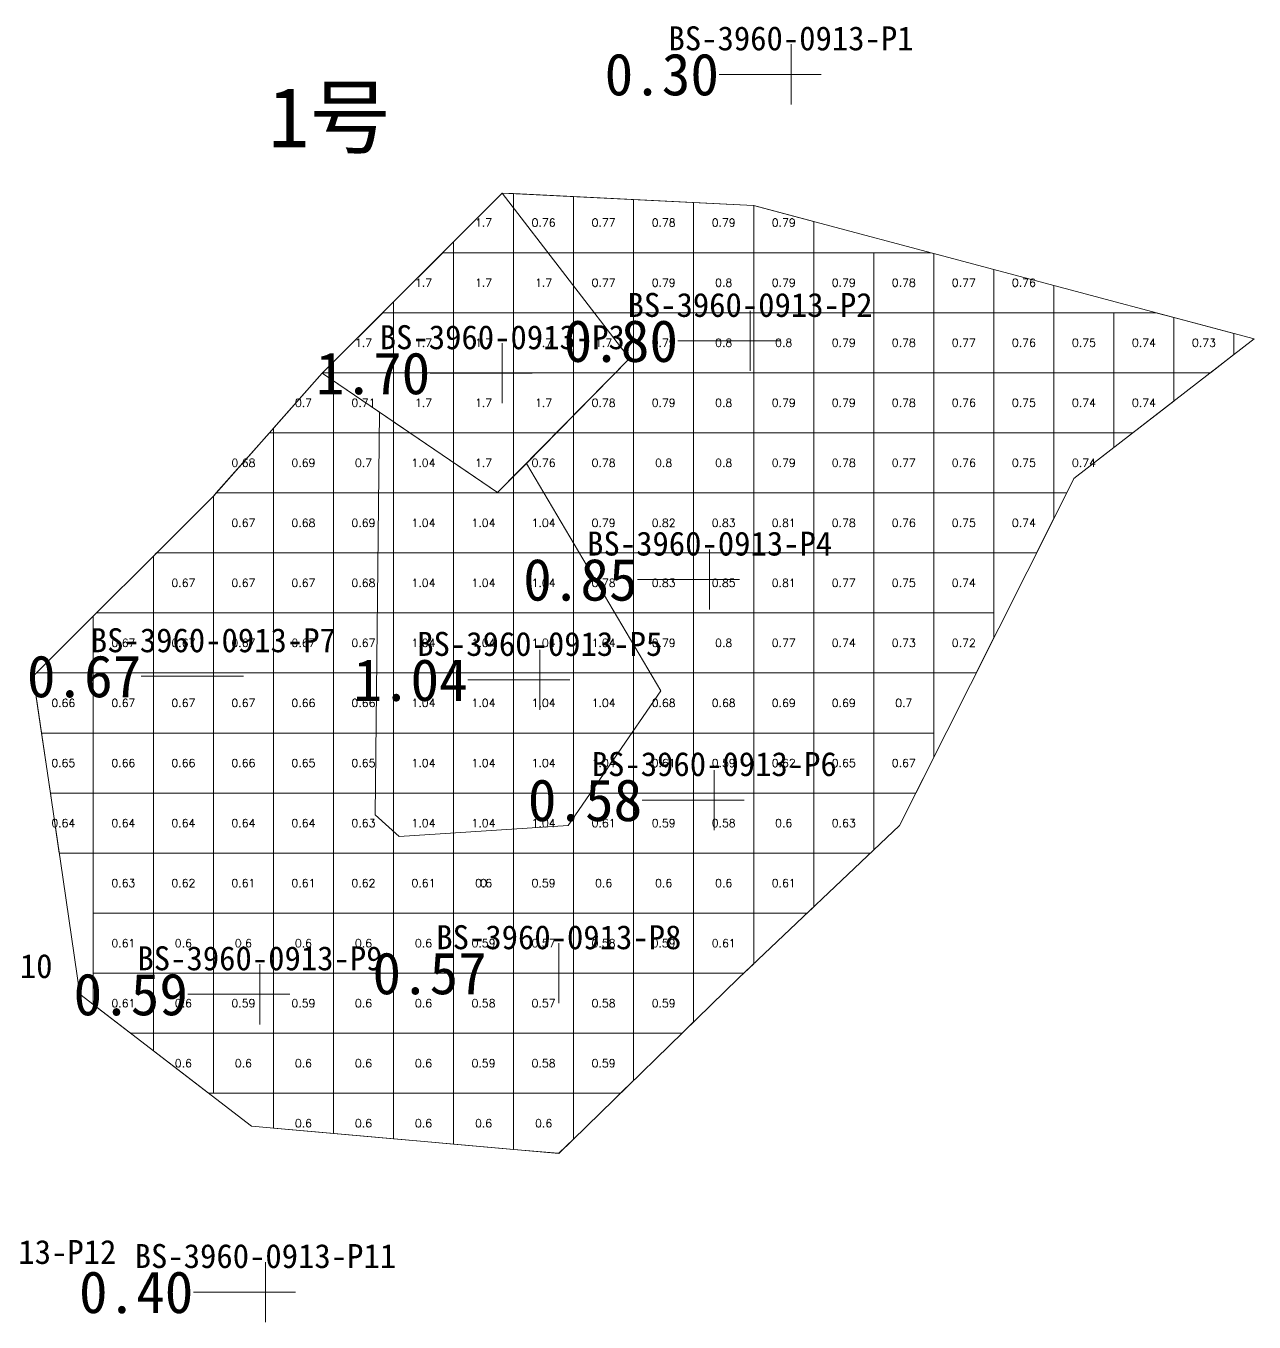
# Model space of a CAD drawing. Header units: inches. Extents: x 469960.7 to 470020.8, y 4349683.5 to 4349740.4.
# Drawn here: x 470000.38 to 470020.84, y 4349718.79 to 4349740.37 of the extents above; entities that cross this region are included whole.
import ezdxf
from ezdxf.enums import TextEntityAlignment as Align

# ---------------------------------------------------------------- set-up
doc = ezdxf.new("R2010")
doc.units = ezdxf.units.IN
doc.header["$MEASUREMENT"] = 0
for name, color, linetype, lineweight in [('0.500-1.000', 7, 'Continuous', 0), ('1.000-1.500', 7, 'Continuous', 0), ('1.500-3.000', 7, 'Continuous', 0), ('孔口文字', 7, 'Continuous', 0), ('点', 7, 'Continuous', 0), ('爆区方格网', 7, 'Continuous', 0), ('线条', 7, 'Continuous', 0), ('钻孔', 7, 'Continuous', 0)]:
    doc.layers.add(name, color=color, linetype=linetype, lineweight=lineweight)
doc.styles.add('3dmine_textStyle_1', font='txt.shx', dxfattribs={"height": 1, "bigfont": 'gbcbig.shx'})
doc.styles.add('3dmine_textStyle_2', font='宋体.ttf', dxfattribs={"height": 1})
doc.styles.add('3dmine_textStyle_3', font='simsunb.ttf', dxfattribs={"height": 1})

msp = doc.modelspace()

# ---------------------------------------------------------------- hatches: boundary and pattern name
at = {"layer": '钻孔', "linetype": 'Continuous', "lineweight": 0, "true_color": 0x808080, "extrusion": (0, 1, 0)}
for points in [[(-470014.122, 3949.843), (-470013.122, 3949.843), (-470013.122, 3960.843), (-470014.122, 3960.843)], [(-470000.707, 3949.882), (-469999.707, 3949.882), (-469999.707, 3960.882), (-470000.707, 3960.882)], [(-470005.366, 3949.808), (-470004.366, 3949.808), (-470004.366, 3960.808), (-470005.366, 3960.808)]]:
    msp.add_hatch(color=8, dxfattribs=at).paths.add_polyline_path(points, flags=0)
at = {"layer": '钻孔', "linetype": 'Continuous', "lineweight": 0, "true_color": 0x00ffff, "extrusion": (0, 1, 0)}
for points in [[(-470013.439, 3949.983), (-470012.439, 3949.983), (-470012.439, 3960.983), (-470013.439, 3960.983)], [(-470012.766, 3949.912), (-470011.766, 3949.912), (-470011.766, 3960.912), (-470012.766, 3960.912)], [(-470004.499, 3949.865), (-470003.499, 3949.865), (-470003.499, 3960.865), (-470004.499, 3960.865)], [(-470012.843, 3949.755), (-470011.843, 3949.755), (-470011.843, 3960.755), (-470012.843, 3960.755)], [(-470010.254, 3949.734), (-470009.254, 3949.734), (-470009.254, 3960.734), (-470010.254, 3960.734)], [(-470005.276, 3949.731), (-470004.276, 3949.731), (-470004.276, 3960.731), (-470005.276, 3960.731)]]:
    msp.add_hatch(color=4, dxfattribs=at).paths.add_polyline_path(points, flags=0)
at = {"layer": '钻孔', "linetype": 'Continuous', "lineweight": 0, "true_color": 0xff0000, "extrusion": (0, 1, 0)}
msp.add_hatch(color=1, dxfattribs=at).paths.add_polyline_path([(-470009.312, 3949.978), (-470008.312, 3949.978), (-470008.312, 3960.978), (-470009.312, 3960.978)], flags=0)
at = {"layer": '钻孔', "linetype": 'Continuous', "lineweight": 0, "true_color": 0x0000ff, "extrusion": (0, 1, 0)}
msp.add_hatch(color=5, dxfattribs=at).paths.add_polyline_path([(-470009.936, 3949.944), (-470008.936, 3949.944), (-470008.936, 3960.944), (-470009.936, 3960.944)], flags=0)

# ---------------------------------------------------------------- linework, layer by layer
at = {"layer": '0.500-1.000', "color": 4, "linetype": 'Continuous', "lineweight": 0, "true_color": 0x00ffff}
msp.add_lwpolyline([(470012.494, 4349737.383), (470020.835, 4349735.16), (470017.834, 4349732.836), (470017.525, 4349732.221), (470016.111, 4349729.406), (470016.111, 4349729.406), (470014.931, 4349727.059), (470012.248, 4349724.513), (470012.247, 4349724.512), (470009.254, 4349721.596), (470006.95, 4349721.8), (470004.132, 4349722.049), (470001.276, 4349724.245), (470000.951, 4349726.463), (470000.951, 4349726.463), (470000.499, 4349729.542), (470003.499, 4349732.542), (470005.312, 4349734.589), (470006.267, 4349733.939), (470006.192, 4349727.232), (470006.592, 4349726.876), (470009.411, 4349727.059), (470010.952, 4349729.298), (470008.714, 4349733.088), (470009.241, 4349733.624), (470010.43, 4349734.835), (470008.312, 4349737.589), (470012.494, 4349737.383)], dxfattribs=at)
at = {"layer": '1.000-1.500', "color": 4, "linetype": 'Continuous', "lineweight": 0, "true_color": 0x00ffff}
msp.add_lwpolyline([(470008.235, 4349732.601), (470008.714, 4349733.088), (470010.952, 4349729.298), (470009.411, 4349727.059), (470006.592, 4349726.876), (470006.192, 4349727.232), (470006.267, 4349733.939), (470008.235, 4349732.601)], dxfattribs=at)
at = {"layer": '1.500-3.000', "color": 1, "linetype": 'Continuous', "lineweight": 0, "true_color": 0xff0000}
msp.add_lwpolyline([(470010.43, 4349734.835), (470008.235, 4349732.601), (470005.312, 4349734.589), (470008.312, 4349737.589), (470010.43, 4349734.835)], dxfattribs=at)
at = {"layer": '点', "color": 138, "linetype": 'Continuous', "lineweight": 0, "true_color": 0x004c4c}
for points, elevation in [([(470013.122, 4349739.067), (470013.122, 4349740.067)], 3960.843), ([(470013.622, 4349739.567), (470012.622, 4349739.567)], 3960.843), ([(470012.439, 4349734.627), (470012.439, 4349735.627)], 3960.983), ([(470008.312, 4349734.089), (470008.312, 4349735.089)], 3960.978), ([(470012.939, 4349735.127), (470011.939, 4349735.127)], 3960.983), ([(470008.812, 4349734.589), (470007.812, 4349734.589)], 3960.978), ([(470011.766, 4349730.652), (470011.766, 4349731.652)], 3960.912), ([(470012.266, 4349731.152), (470011.266, 4349731.152)], 3960.912), ([(470003.499, 4349729.042), (470003.499, 4349730.042)], 3960.865), ([(470008.936, 4349728.981), (470008.936, 4349729.981)], 3960.944), ([(470003.999, 4349729.542), (470002.999, 4349729.542)], 3960.865), ([(470009.436, 4349729.481), (470008.436, 4349729.481)], 3960.944), ([(470011.843, 4349726.98), (470011.843, 4349727.98)], 3960.755), ([(470012.343, 4349727.48), (470011.343, 4349727.48)], 3960.755), ([(470009.254, 4349724.096), (470009.254, 4349725.096)], 3960.734), ([(470004.276, 4349723.745), (470004.276, 4349724.745)], 3960.731), ([(470009.754, 4349724.596), (470008.754, 4349724.596)], 3960.734), ([(470004.776, 4349724.245), (470003.776, 4349724.245)], 3960.731), ([(470004.366, 4349718.786), (470004.366, 4349719.786)], 3960.808), ([(470004.866, 4349719.286), (470003.866, 4349719.286)], 3960.808)]:
    msp.add_lwpolyline(points, dxfattribs=dict(at, elevation=elevation))
at = {"layer": '爆区方格网', "color": 1, "linetype": 'Continuous', "lineweight": 0, "true_color": 0xff0000, "elevation": 3960.978}
for points in [[(470008.5, 4349737.58), (470008.5, 4349736.597), (470007.5, 4349736.597), (470007.5, 4349736.777), (470008.312, 4349737.589), (470008.5, 4349737.58)], [(470007.5, 4349735.597), (470006.5, 4349735.597), (470006.5, 4349735.777), (470007.32, 4349736.597), (470007.5, 4349736.597), (470007.5, 4349735.597)], [(470008.5, 4349735.597), (470007.5, 4349735.597), (470007.5, 4349736.597), (470008.5, 4349736.597), (470008.5, 4349735.597)], [(470009.5, 4349735.597), (470008.5, 4349735.597), (470008.5, 4349736.597), (470009.5, 4349736.597), (470009.5, 4349735.597)], [(470006.5, 4349734.597), (470005.5, 4349734.597), (470005.5, 4349734.777), (470006.32, 4349735.597), (470006.5, 4349735.597), (470006.5, 4349734.597)], [(470007.5, 4349734.597), (470006.5, 4349734.597), (470006.5, 4349735.597), (470007.5, 4349735.597), (470007.5, 4349734.597)], [(470008.5, 4349734.597), (470007.5, 4349734.597), (470007.5, 4349735.597), (470008.5, 4349735.597), (470008.5, 4349734.597)], [(470009.5, 4349734.597), (470008.5, 4349734.597), (470008.5, 4349735.597), (470009.5, 4349735.597), (470009.5, 4349734.597)], [(470010.5, 4349734.597), (470009.5, 4349734.597), (470009.5, 4349735.597), (470010.5, 4349735.597), (470010.5, 4349734.597)], [(470007.5, 4349733.597), (470006.771, 4349733.597), (470006.5, 4349733.781), (470006.5, 4349734.597), (470007.5, 4349734.597), (470007.5, 4349733.597)], [(470008.5, 4349733.597), (470007.5, 4349733.597), (470007.5, 4349734.597), (470008.5, 4349734.597), (470008.5, 4349733.597)], [(470009.5, 4349733.597), (470008.5, 4349733.597), (470008.5, 4349734.597), (470009.5, 4349734.597), (470009.5, 4349733.597)], [(470008.5, 4349732.87), (470008.235, 4349732.601), (470007.5, 4349733.101), (470007.5, 4349733.597), (470008.5, 4349733.597), (470008.5, 4349732.87)]]:
    msp.add_lwpolyline(points, dxfattribs=at)
at = {"layer": '爆区方格网', "color": 4, "linetype": 'Continuous', "lineweight": 0, "true_color": 0x00ffff}
for points, elevation in [([(470009.5, 4349737.53), (470009.5, 4349736.597), (470008.5, 4349736.597), (470008.5, 4349737.58), (470009.5, 4349737.53)], 3960.731), ([(470010.5, 4349737.481), (470010.5, 4349736.597), (470009.5, 4349736.597), (470009.5, 4349737.53), (470010.5, 4349737.481)], 3960.731), ([(470011.5, 4349737.432), (470011.5, 4349736.597), (470010.5, 4349736.597), (470010.5, 4349737.481), (470011.5, 4349737.432)], 3960.731), ([(470012.494, 4349737.383), (470012.5, 4349737.381), (470012.5, 4349736.597), (470011.5, 4349736.597), (470011.5, 4349737.432), (470012.494, 4349737.383)], 3960.731), ([(470013.5, 4349737.115), (470013.5, 4349736.597), (470012.5, 4349736.597), (470012.5, 4349737.381), (470013.5, 4349737.115)], 3960.731), ([(470010.5, 4349735.597), (470009.5, 4349735.597), (470009.5, 4349736.597), (470010.5, 4349736.597), (470010.5, 4349735.597)], 3960.731), ([(470011.5, 4349735.597), (470010.5, 4349735.597), (470010.5, 4349736.597), (470011.5, 4349736.597), (470011.5, 4349735.597)], 3960.731), ([(470012.5, 4349735.597), (470011.5, 4349735.597), (470011.5, 4349736.597), (470012.5, 4349736.597), (470012.5, 4349735.597)], 3960.731), ([(470013.5, 4349735.597), (470012.5, 4349735.597), (470012.5, 4349736.597), (470013.5, 4349736.597), (470013.5, 4349735.597)], 3960.731), ([(470014.5, 4349735.597), (470013.5, 4349735.597), (470013.5, 4349736.597), (470014.5, 4349736.597), (470014.5, 4349735.597)], 3960.731), ([(470015.5, 4349736.582), (470015.5, 4349735.597), (470014.5, 4349735.597), (470014.5, 4349736.597), (470015.444, 4349736.597), (470015.5, 4349736.582)], 3960.731), ([(470016.5, 4349736.315), (470016.5, 4349735.597), (470015.5, 4349735.597), (470015.5, 4349736.582), (470016.5, 4349736.315)], 3960.731), ([(470017.5, 4349736.049), (470017.5, 4349735.597), (470016.5, 4349735.597), (470016.5, 4349736.315), (470017.5, 4349736.049)], 3960.731), ([(470011.5, 4349734.597), (470010.5, 4349734.597), (470010.5, 4349735.597), (470011.5, 4349735.597), (470011.5, 4349734.597)], 3960.731), ([(470012.5, 4349734.597), (470011.5, 4349734.597), (470011.5, 4349735.597), (470012.5, 4349735.597), (470012.5, 4349734.597)], 3960.731), ([(470013.5, 4349734.597), (470012.5, 4349734.597), (470012.5, 4349735.597), (470013.5, 4349735.597), (470013.5, 4349734.597)], 3960.731), ([(470014.5, 4349734.597), (470013.5, 4349734.597), (470013.5, 4349735.597), (470014.5, 4349735.597), (470014.5, 4349734.597)], 3960.731), ([(470015.5, 4349734.597), (470014.5, 4349734.597), (470014.5, 4349735.597), (470015.5, 4349735.597), (470015.5, 4349734.597)], 3960.731), ([(470016.5, 4349734.597), (470015.5, 4349734.597), (470015.5, 4349735.597), (470016.5, 4349735.597), (470016.5, 4349734.597)], 3960.731), ([(470017.5, 4349734.597), (470016.5, 4349734.597), (470016.5, 4349735.597), (470017.5, 4349735.597), (470017.5, 4349734.597)], 3960.731), ([(470018.5, 4349734.597), (470017.5, 4349734.597), (470017.5, 4349735.597), (470018.5, 4349735.597), (470018.5, 4349734.597)], 3960.731), ([(470019.5, 4349735.516), (470019.5, 4349734.597), (470018.5, 4349734.597), (470018.5, 4349735.597), (470019.196, 4349735.597), (470019.5, 4349735.516)], 3960.731), ([(470020.5, 4349735.249), (470020.5, 4349734.9), (470020.108, 4349734.597), (470019.5, 4349734.597), (470019.5, 4349735.516), (470020.5, 4349735.249)], 3960.731), ([(470005.5, 4349733.597), (470004.5, 4349733.597), (470004.5, 4349733.672), (470005.312, 4349734.589), (470005.32, 4349734.597), (470005.5, 4349734.597), (470005.5, 4349733.597)], 3960.731), ([(470006.5, 4349733.597), (470005.5, 4349733.597), (470005.5, 4349734.597), (470006.5, 4349734.597), (470006.5, 4349733.597)], 3960.731), ([(470010.5, 4349733.597), (470009.5, 4349733.597), (470009.5, 4349734.597), (470010.5, 4349734.597), (470010.5, 4349733.597)], 3960.731), ([(470011.5, 4349733.597), (470010.5, 4349733.597), (470010.5, 4349734.597), (470011.5, 4349734.597), (470011.5, 4349733.597)], 3960.731), ([(470012.5, 4349733.597), (470011.5, 4349733.597), (470011.5, 4349734.597), (470012.5, 4349734.597), (470012.5, 4349733.597)], 3960.731), ([(470013.5, 4349733.597), (470012.5, 4349733.597), (470012.5, 4349734.597), (470013.5, 4349734.597), (470013.5, 4349733.597)], 3960.731), ([(470014.5, 4349733.597), (470013.5, 4349733.597), (470013.5, 4349734.597), (470014.5, 4349734.597), (470014.5, 4349733.597)], 3960.731), ([(470015.5, 4349733.597), (470014.5, 4349733.597), (470014.5, 4349734.597), (470015.5, 4349734.597), (470015.5, 4349733.597)], 3960.731), ([(470016.5, 4349733.597), (470015.5, 4349733.597), (470015.5, 4349734.597), (470016.5, 4349734.597), (470016.5, 4349733.597)], 3960.731), ([(470017.5, 4349733.597), (470016.5, 4349733.597), (470016.5, 4349734.597), (470017.5, 4349734.597), (470017.5, 4349733.597)], 3960.731), ([(470018.5, 4349733.597), (470017.5, 4349733.597), (470017.5, 4349734.597), (470018.5, 4349734.597), (470018.5, 4349733.597)], 3960.731), ([(470019.5, 4349734.126), (470018.816, 4349733.597), (470018.5, 4349733.597), (470018.5, 4349734.597), (470019.5, 4349734.597), (470019.5, 4349734.126)], 3960.731), ([(470004.5, 4349732.597), (470003.547, 4349732.597), (470004.433, 4349733.597), (470004.5, 4349733.597), (470004.5, 4349732.597)], 3960.731), ([(470005.5, 4349732.597), (470004.5, 4349732.597), (470004.5, 4349733.597), (470005.5, 4349733.597), (470005.5, 4349732.597)], 3960.731), ([(470006.5, 4349732.597), (470005.5, 4349732.597), (470005.5, 4349733.597), (470006.5, 4349733.597), (470006.5, 4349732.597)], 3960.731), ([(470007.5, 4349732.597), (470006.5, 4349732.597), (470006.5, 4349733.597), (470007.5, 4349733.597), (470007.5, 4349732.597)], 3960.944), ([(470009.5, 4349732.597), (470008.5, 4349732.597), (470008.5, 4349733.597), (470009.5, 4349733.597), (470009.5, 4349732.597)], 3960.731), ([(470010.5, 4349732.597), (470009.5, 4349732.597), (470009.5, 4349733.597), (470010.5, 4349733.597), (470010.5, 4349732.597)], 3960.731), ([(470011.5, 4349732.597), (470010.5, 4349732.597), (470010.5, 4349733.597), (470011.5, 4349733.597), (470011.5, 4349732.597)], 3960.731), ([(470012.5, 4349732.597), (470011.5, 4349732.597), (470011.5, 4349733.597), (470012.5, 4349733.597), (470012.5, 4349732.597)], 3960.731), ([(470013.5, 4349732.597), (470012.5, 4349732.597), (470012.5, 4349733.597), (470013.5, 4349733.597), (470013.5, 4349732.597)], 3960.731), ([(470014.5, 4349732.597), (470013.5, 4349732.597), (470013.5, 4349733.597), (470014.5, 4349733.597), (470014.5, 4349732.597)], 3960.731), ([(470015.5, 4349732.597), (470014.5, 4349732.597), (470014.5, 4349733.597), (470015.5, 4349733.597), (470015.5, 4349732.597)], 3960.731), ([(470016.5, 4349732.597), (470015.5, 4349732.597), (470015.5, 4349733.597), (470016.5, 4349733.597), (470016.5, 4349732.597)], 3960.731), ([(470017.5, 4349732.597), (470016.5, 4349732.597), (470016.5, 4349733.597), (470017.5, 4349733.597), (470017.5, 4349732.597)], 3960.731), ([(470018.5, 4349733.352), (470017.834, 4349732.836), (470017.714, 4349732.597), (470017.5, 4349732.597), (470017.5, 4349733.597), (470018.5, 4349733.597), (470018.5, 4349733.352)], 3960.731), ([(470004.5, 4349731.597), (470003.5, 4349731.597), (470003.5, 4349732.543), (470003.547, 4349732.597), (470004.5, 4349732.597), (470004.5, 4349731.597)], 3960.731), ([(470005.5, 4349731.597), (470004.5, 4349731.597), (470004.5, 4349732.597), (470005.5, 4349732.597), (470005.5, 4349731.597)], 3960.731), ([(470006.5, 4349731.597), (470005.5, 4349731.597), (470005.5, 4349732.597), (470006.5, 4349732.597), (470006.5, 4349731.597)], 3960.731), ([(470007.5, 4349731.597), (470006.5, 4349731.597), (470006.5, 4349732.597), (470007.5, 4349732.597), (470007.5, 4349731.597)], 3960.944), ([(470008.5, 4349731.597), (470007.5, 4349731.597), (470007.5, 4349732.597), (470008.5, 4349732.597), (470008.5, 4349731.597)], 3960.944), ([(470009.5, 4349731.597), (470008.5, 4349731.597), (470008.5, 4349732.597), (470009.5, 4349732.597), (470009.5, 4349731.597)], 3960.944), ([(470010.5, 4349731.597), (470009.5, 4349731.597), (470009.5, 4349732.597), (470010.5, 4349732.597), (470010.5, 4349731.597)], 3960.731), ([(470011.5, 4349731.597), (470010.5, 4349731.597), (470010.5, 4349732.597), (470011.5, 4349732.597), (470011.5, 4349731.597)], 3960.731), ([(470012.5, 4349731.597), (470011.5, 4349731.597), (470011.5, 4349732.597), (470012.5, 4349732.597), (470012.5, 4349731.597)], 3960.731), ([(470013.5, 4349731.597), (470012.5, 4349731.597), (470012.5, 4349732.597), (470013.5, 4349732.597), (470013.5, 4349731.597)], 3960.731), ([(470014.5, 4349731.597), (470013.5, 4349731.597), (470013.5, 4349732.597), (470014.5, 4349732.597), (470014.5, 4349731.597)], 3960.731), ([(470015.5, 4349731.597), (470014.5, 4349731.597), (470014.5, 4349732.597), (470015.5, 4349732.597), (470015.5, 4349731.597)], 3960.731), ([(470016.5, 4349731.597), (470015.5, 4349731.597), (470015.5, 4349732.597), (470016.5, 4349732.597), (470016.5, 4349731.597)], 3960.731), ([(470017.5, 4349732.171), (470017.211, 4349731.597), (470016.5, 4349731.597), (470016.5, 4349732.597), (470017.5, 4349732.597), (470017.5, 4349732.171)], 3960.731), ([(470003.5, 4349730.597), (470002.5, 4349730.597), (470002.5, 4349731.543), (470002.554, 4349731.597), (470003.5, 4349731.597), (470003.5, 4349730.597)], 3960.731), ([(470004.5, 4349730.597), (470003.5, 4349730.597), (470003.5, 4349731.597), (470004.5, 4349731.597), (470004.5, 4349730.597)], 3960.731), ([(470005.5, 4349730.597), (470004.5, 4349730.597), (470004.5, 4349731.597), (470005.5, 4349731.597), (470005.5, 4349730.597)], 3960.731), ([(470006.5, 4349730.597), (470005.5, 4349730.597), (470005.5, 4349731.597), (470006.5, 4349731.597), (470006.5, 4349730.597)], 3960.731), ([(470007.5, 4349730.597), (470006.5, 4349730.597), (470006.5, 4349731.597), (470007.5, 4349731.597), (470007.5, 4349730.597)], 3960.944), ([(470008.5, 4349730.597), (470007.5, 4349730.597), (470007.5, 4349731.597), (470008.5, 4349731.597), (470008.5, 4349730.597)], 3960.944), ([(470009.5, 4349730.597), (470008.5, 4349730.597), (470008.5, 4349731.597), (470009.5, 4349731.597), (470009.5, 4349730.597)], 3960.944), ([(470010.5, 4349730.597), (470009.5, 4349730.597), (470009.5, 4349731.597), (470010.5, 4349731.597), (470010.5, 4349730.597)], 3960.731), ([(470011.5, 4349730.597), (470010.5, 4349730.597), (470010.5, 4349731.597), (470011.5, 4349731.597), (470011.5, 4349730.597)], 3960.731), ([(470012.5, 4349730.597), (470011.5, 4349730.597), (470011.5, 4349731.597), (470012.5, 4349731.597), (470012.5, 4349730.597)], 3960.731), ([(470013.5, 4349730.597), (470012.5, 4349730.597), (470012.5, 4349731.597), (470013.5, 4349731.597), (470013.5, 4349730.597)], 3960.731), ([(470014.5, 4349730.597), (470013.5, 4349730.597), (470013.5, 4349731.597), (470014.5, 4349731.597), (470014.5, 4349730.597)], 3960.731), ([(470015.5, 4349730.597), (470014.5, 4349730.597), (470014.5, 4349731.597), (470015.5, 4349731.597), (470015.5, 4349730.597)], 3960.731), ([(470016.5, 4349730.597), (470015.5, 4349730.597), (470015.5, 4349731.597), (470016.5, 4349731.597), (470016.5, 4349730.597)], 3960.731), ([(470002.5, 4349729.597), (470001.5, 4349729.597), (470001.5, 4349730.543), (470001.554, 4349730.597), (470002.5, 4349730.597), (470002.5, 4349729.597)], 3960.731), ([(470003.5, 4349729.597), (470002.5, 4349729.597), (470002.5, 4349730.597), (470003.5, 4349730.597), (470003.5, 4349729.597)], 3960.731), ([(470004.5, 4349729.597), (470003.5, 4349729.597), (470003.5, 4349730.597), (470004.5, 4349730.597), (470004.5, 4349729.597)], 3960.731), ([(470005.5, 4349729.597), (470004.5, 4349729.597), (470004.5, 4349730.597), (470005.5, 4349730.597), (470005.5, 4349729.597)], 3960.731), ([(470006.5, 4349729.597), (470005.5, 4349729.597), (470005.5, 4349730.597), (470006.5, 4349730.597), (470006.5, 4349729.597)], 3960.731), ([(470007.5, 4349729.597), (470006.5, 4349729.597), (470006.5, 4349730.597), (470007.5, 4349730.597), (470007.5, 4349729.597)], 3960.944), ([(470008.5, 4349729.597), (470007.5, 4349729.597), (470007.5, 4349730.597), (470008.5, 4349730.597), (470008.5, 4349729.597)], 3960.944), ([(470009.5, 4349729.597), (470008.5, 4349729.597), (470008.5, 4349730.597), (470009.5, 4349730.597), (470009.5, 4349729.597)], 3960.944), ([(470010.5, 4349729.597), (470009.5, 4349729.597), (470009.5, 4349730.597), (470010.5, 4349730.597), (470010.5, 4349729.597)], 3960.944), ([(470011.5, 4349729.597), (470010.5, 4349729.597), (470010.5, 4349730.597), (470011.5, 4349730.597), (470011.5, 4349729.597)], 3960.731), ([(470012.5, 4349729.597), (470011.5, 4349729.597), (470011.5, 4349730.597), (470012.5, 4349730.597), (470012.5, 4349729.597)], 3960.731), ([(470013.5, 4349729.597), (470012.5, 4349729.597), (470012.5, 4349730.597), (470013.5, 4349730.597), (470013.5, 4349729.597)], 3960.731), ([(470014.5, 4349729.597), (470013.5, 4349729.597), (470013.5, 4349730.597), (470014.5, 4349730.597), (470014.5, 4349729.597)], 3960.731), ([(470015.5, 4349729.597), (470014.5, 4349729.597), (470014.5, 4349730.597), (470015.5, 4349730.597), (470015.5, 4349729.597)], 3960.731), ([(470016.5, 4349730.181), (470016.206, 4349729.597), (470015.5, 4349729.597), (470015.5, 4349730.597), (470016.5, 4349730.597), (470016.5, 4349730.181)], 3960.731), ([(470001.5, 4349728.597), (470000.638, 4349728.597), (470000.5, 4349729.535), (470000.5, 4349729.543), (470000.554, 4349729.597), (470001.5, 4349729.597), (470001.5, 4349728.597)], 3960.731), ([(470002.5, 4349728.597), (470001.5, 4349728.597), (470001.5, 4349729.597), (470002.5, 4349729.597), (470002.5, 4349728.597)], 3960.731), ([(470003.5, 4349728.597), (470002.5, 4349728.597), (470002.5, 4349729.597), (470003.5, 4349729.597), (470003.5, 4349728.597)], 3960.731), ([(470004.5, 4349728.597), (470003.5, 4349728.597), (470003.5, 4349729.597), (470004.5, 4349729.597), (470004.5, 4349728.597)], 3960.731), ([(470005.5, 4349728.597), (470004.5, 4349728.597), (470004.5, 4349729.597), (470005.5, 4349729.597), (470005.5, 4349728.597)], 3960.731), ([(470006.5, 4349728.597), (470005.5, 4349728.597), (470005.5, 4349729.597), (470006.5, 4349729.597), (470006.5, 4349728.597)], 3960.731), ([(470007.5, 4349728.597), (470006.5, 4349728.597), (470006.5, 4349729.597), (470007.5, 4349729.597), (470007.5, 4349728.597)], 3960.944), ([(470008.5, 4349728.597), (470007.5, 4349728.597), (470007.5, 4349729.597), (470008.5, 4349729.597), (470008.5, 4349728.597)], 3960.944), ([(470009.5, 4349728.597), (470008.5, 4349728.597), (470008.5, 4349729.597), (470009.5, 4349729.597), (470009.5, 4349728.597)], 3960.944), ([(470010.5, 4349728.597), (470009.5, 4349728.597), (470009.5, 4349729.597), (470010.5, 4349729.597), (470010.5, 4349728.597)], 3960.944), ([(470011.5, 4349728.597), (470010.5, 4349728.597), (470010.5, 4349729.597), (470011.5, 4349729.597), (470011.5, 4349728.597)], 3960.731), ([(470012.5, 4349728.597), (470011.5, 4349728.597), (470011.5, 4349729.597), (470012.5, 4349729.597), (470012.5, 4349728.597)], 3960.731), ([(470013.5, 4349728.597), (470012.5, 4349728.597), (470012.5, 4349729.597), (470013.5, 4349729.597), (470013.5, 4349728.597)], 3960.731), ([(470014.5, 4349728.597), (470013.5, 4349728.597), (470013.5, 4349729.597), (470014.5, 4349729.597), (470014.5, 4349728.597)], 3960.731), ([(470015.5, 4349728.597), (470014.5, 4349728.597), (470014.5, 4349729.597), (470015.5, 4349729.597), (470015.5, 4349728.597)], 3960.731), ([(470001.5, 4349727.597), (470000.784, 4349727.597), (470000.638, 4349728.597), (470001.5, 4349728.597), (470001.5, 4349727.597)], 3960.731), ([(470002.5, 4349727.597), (470001.5, 4349727.597), (470001.5, 4349728.597), (470002.5, 4349728.597), (470002.5, 4349727.597)], 3960.731), ([(470003.5, 4349727.597), (470002.5, 4349727.597), (470002.5, 4349728.597), (470003.5, 4349728.597), (470003.5, 4349727.597)], 3960.731), ([(470004.5, 4349727.597), (470003.5, 4349727.597), (470003.5, 4349728.597), (470004.5, 4349728.597), (470004.5, 4349727.597)], 3960.731), ([(470005.5, 4349727.597), (470004.5, 4349727.597), (470004.5, 4349728.597), (470005.5, 4349728.597), (470005.5, 4349727.597)], 3960.731), ([(470006.5, 4349727.597), (470005.5, 4349727.597), (470005.5, 4349728.597), (470006.5, 4349728.597), (470006.5, 4349727.597)], 3960.731), ([(470007.5, 4349727.597), (470006.5, 4349727.597), (470006.5, 4349728.597), (470007.5, 4349728.597), (470007.5, 4349727.597)], 3960.944), ([(470008.5, 4349727.597), (470007.5, 4349727.597), (470007.5, 4349728.597), (470008.5, 4349728.597), (470008.5, 4349727.597)], 3960.944), ([(470009.5, 4349727.597), (470008.5, 4349727.597), (470008.5, 4349728.597), (470009.5, 4349728.597), (470009.5, 4349727.597)], 3960.944), ([(470010.5, 4349727.597), (470009.5, 4349727.597), (470009.5, 4349728.597), (470010.5, 4349728.597), (470010.5, 4349727.597)], 3960.944), ([(470011.5, 4349727.597), (470010.5, 4349727.597), (470010.5, 4349728.597), (470011.5, 4349728.597), (470011.5, 4349727.597)], 3960.731), ([(470012.5, 4349727.597), (470011.5, 4349727.597), (470011.5, 4349728.597), (470012.5, 4349728.597), (470012.5, 4349727.597)], 3960.731), ([(470013.5, 4349727.597), (470012.5, 4349727.597), (470012.5, 4349728.597), (470013.5, 4349728.597), (470013.5, 4349727.597)], 3960.731), ([(470014.5, 4349727.597), (470013.5, 4349727.597), (470013.5, 4349728.597), (470014.5, 4349728.597), (470014.5, 4349727.597)], 3960.731), ([(470015.5, 4349728.191), (470015.201, 4349727.597), (470014.5, 4349727.597), (470014.5, 4349728.597), (470015.5, 4349728.597), (470015.5, 4349728.191)], 3960.731), ([(470001.5, 4349726.597), (470000.931, 4349726.597), (470000.784, 4349727.597), (470001.5, 4349727.597), (470001.5, 4349726.597)], 3960.731), ([(470002.5, 4349726.597), (470001.5, 4349726.597), (470001.5, 4349727.597), (470002.5, 4349727.597), (470002.5, 4349726.597)], 3960.731), ([(470003.5, 4349726.597), (470002.5, 4349726.597), (470002.5, 4349727.597), (470003.5, 4349727.597), (470003.5, 4349726.597)], 3960.731), ([(470004.5, 4349726.597), (470003.5, 4349726.597), (470003.5, 4349727.597), (470004.5, 4349727.597), (470004.5, 4349726.597)], 3960.731), ([(470005.5, 4349726.597), (470004.5, 4349726.597), (470004.5, 4349727.597), (470005.5, 4349727.597), (470005.5, 4349726.597)], 3960.731), ([(470006.5, 4349726.597), (470005.5, 4349726.597), (470005.5, 4349727.597), (470006.5, 4349727.597), (470006.5, 4349726.597)], 3960.731), ([(470007.5, 4349726.597), (470006.5, 4349726.597), (470006.5, 4349727.597), (470007.5, 4349727.597), (470007.5, 4349726.597)], 3960.944), ([(470008.5, 4349726.597), (470007.5, 4349726.597), (470007.5, 4349727.597), (470008.5, 4349727.597), (470008.5, 4349726.597)], 3960.944), ([(470009.5, 4349726.597), (470008.5, 4349726.597), (470008.5, 4349727.597), (470009.5, 4349727.597), (470009.5, 4349726.597)], 3960.944), ([(470010.5, 4349726.597), (470009.5, 4349726.597), (470009.5, 4349727.597), (470010.5, 4349727.597), (470010.5, 4349726.597)], 3960.731), ([(470011.5, 4349726.597), (470010.5, 4349726.597), (470010.5, 4349727.597), (470011.5, 4349727.597), (470011.5, 4349726.597)], 3960.731), ([(470012.5, 4349726.597), (470011.5, 4349726.597), (470011.5, 4349727.597), (470012.5, 4349727.597), (470012.5, 4349726.597)], 3960.731), ([(470013.5, 4349726.597), (470012.5, 4349726.597), (470012.5, 4349727.597), (470013.5, 4349727.597), (470013.5, 4349726.597)], 3960.731), ([(470014.5, 4349726.65), (470014.444, 4349726.597), (470013.5, 4349726.597), (470013.5, 4349727.597), (470014.5, 4349727.597), (470014.5, 4349726.65)], 3960.731), ([(470002.5, 4349725.597), (470001.5, 4349725.597), (470001.5, 4349726.597), (470002.5, 4349726.597), (470002.5, 4349725.597)], 3960.731), ([(470003.5, 4349725.597), (470002.5, 4349725.597), (470002.5, 4349726.597), (470003.5, 4349726.597), (470003.5, 4349725.597)], 3960.731), ([(470004.5, 4349725.597), (470003.5, 4349725.597), (470003.5, 4349726.597), (470004.5, 4349726.597), (470004.5, 4349725.597)], 3960.731), ([(470005.5, 4349725.597), (470004.5, 4349725.597), (470004.5, 4349726.597), (470005.5, 4349726.597), (470005.5, 4349725.597)], 3960.731), ([(470006.5, 4349725.597), (470005.5, 4349725.597), (470005.5, 4349726.597), (470006.5, 4349726.597), (470006.5, 4349725.597)], 3960.731), ([(470007.5, 4349725.597), (470006.5, 4349725.597), (470006.5, 4349726.597), (470007.5, 4349726.597), (470007.5, 4349725.597)], 3960.731), ([(470008.5, 4349725.597), (470007.5, 4349725.597), (470007.5, 4349726.597), (470008.5, 4349726.597), (470008.5, 4349725.597)], 3960.731), ([(470008.501, 4349725.598), (470007.501, 4349725.598), (470007.501, 4349726.597), (470008.501, 4349726.597), (470008.501, 4349725.598)], 3960.731), ([(470009.5, 4349725.597), (470008.5, 4349725.597), (470008.5, 4349726.597), (470009.5, 4349726.597), (470009.5, 4349725.597)], 3960.731), ([(470010.5, 4349725.597), (470009.5, 4349725.597), (470009.5, 4349726.597), (470010.5, 4349726.597), (470010.5, 4349725.597)], 3960.731), ([(470011.5, 4349725.597), (470010.5, 4349725.597), (470010.5, 4349726.597), (470011.5, 4349726.597), (470011.5, 4349725.597)], 3960.731), ([(470012.5, 4349725.597), (470011.5, 4349725.597), (470011.5, 4349726.597), (470012.5, 4349726.597), (470012.5, 4349725.597)], 3960.731), ([(470013.5, 4349725.701), (470013.39, 4349725.597), (470012.5, 4349725.597), (470012.5, 4349726.597), (470013.5, 4349726.597), (470013.5, 4349725.701)], 3960.731), ([(470002.5, 4349724.597), (470001.5, 4349724.597), (470001.5, 4349725.597), (470002.5, 4349725.597), (470002.5, 4349724.597)], 3960.731), ([(470003.5, 4349724.597), (470002.5, 4349724.597), (470002.5, 4349725.597), (470003.5, 4349725.597), (470003.5, 4349724.597)], 3960.731), ([(470004.5, 4349724.597), (470003.5, 4349724.597), (470003.5, 4349725.597), (470004.5, 4349725.597), (470004.5, 4349724.597)], 3960.731), ([(470005.5, 4349724.597), (470004.5, 4349724.597), (470004.5, 4349725.597), (470005.5, 4349725.597), (470005.5, 4349724.597)], 3960.731), ([(470006.5, 4349724.597), (470005.5, 4349724.597), (470005.5, 4349725.597), (470006.5, 4349725.597), (470006.5, 4349724.597)], 3960.731), ([(470007.5, 4349724.597), (470006.5, 4349724.597), (470006.5, 4349725.597), (470007.5, 4349725.597), (470007.5, 4349724.597)], 3960.731), ([(470008.5, 4349724.597), (470007.5, 4349724.597), (470007.5, 4349725.597), (470008.5, 4349725.597), (470008.5, 4349724.597)], 3960.731), ([(470009.5, 4349724.597), (470008.5, 4349724.597), (470008.5, 4349725.597), (470009.5, 4349725.597), (470009.5, 4349724.597)], 3960.731), ([(470010.5, 4349724.597), (470009.5, 4349724.597), (470009.5, 4349725.597), (470010.5, 4349725.597), (470010.5, 4349724.597)], 3960.731), ([(470011.5, 4349724.597), (470010.5, 4349724.597), (470010.5, 4349725.597), (470011.5, 4349725.597), (470011.5, 4349724.597)], 3960.731), ([(470012.5, 4349724.752), (470012.336, 4349724.597), (470011.5, 4349724.597), (470011.5, 4349725.597), (470012.5, 4349725.597), (470012.5, 4349724.752)], 3960.731), ([(470002.5, 4349723.597), (470002.119, 4349723.597), (470001.5, 4349724.073), (470001.5, 4349724.597), (470002.5, 4349724.597), (470002.5, 4349723.597)], 3960.731), ([(470003.5, 4349723.597), (470002.5, 4349723.597), (470002.5, 4349724.597), (470003.5, 4349724.597), (470003.5, 4349723.597)], 3960.731), ([(470004.5, 4349723.597), (470003.5, 4349723.597), (470003.5, 4349724.597), (470004.5, 4349724.597), (470004.5, 4349723.597)], 3960.731), ([(470005.5, 4349723.597), (470004.5, 4349723.597), (470004.5, 4349724.597), (470005.5, 4349724.597), (470005.5, 4349723.597)], 3960.731), ([(470006.5, 4349723.597), (470005.5, 4349723.597), (470005.5, 4349724.597), (470006.5, 4349724.597), (470006.5, 4349723.597)], 3960.731), ([(470007.5, 4349723.597), (470006.5, 4349723.597), (470006.5, 4349724.597), (470007.5, 4349724.597), (470007.5, 4349723.597)], 3960.731), ([(470008.5, 4349723.597), (470007.5, 4349723.597), (470007.5, 4349724.597), (470008.5, 4349724.597), (470008.5, 4349723.597)], 3960.731), ([(470009.5, 4349723.597), (470008.5, 4349723.597), (470008.5, 4349724.597), (470009.5, 4349724.597), (470009.5, 4349723.597)], 3960.731), ([(470010.5, 4349723.597), (470009.5, 4349723.597), (470009.5, 4349724.597), (470010.5, 4349724.597), (470010.5, 4349723.597)], 3960.731), ([(470011.5, 4349723.784), (470011.308, 4349723.597), (470010.5, 4349723.597), (470010.5, 4349724.597), (470011.5, 4349724.597), (470011.5, 4349723.784)], 3960.731), ([(470003.5, 4349722.597), (470003.42, 4349722.597), (470002.5, 4349723.304), (470002.5, 4349723.597), (470003.5, 4349723.597), (470003.5, 4349722.597)], 3960.731), ([(470004.5, 4349722.597), (470003.5, 4349722.597), (470003.5, 4349723.597), (470004.5, 4349723.597), (470004.5, 4349722.597)], 3960.731), ([(470005.5, 4349722.597), (470004.5, 4349722.597), (470004.5, 4349723.597), (470005.5, 4349723.597), (470005.5, 4349722.597)], 3960.731), ([(470006.5, 4349722.597), (470005.5, 4349722.597), (470005.5, 4349723.597), (470006.5, 4349723.597), (470006.5, 4349722.597)], 3960.731), ([(470007.5, 4349722.597), (470006.5, 4349722.597), (470006.5, 4349723.597), (470007.5, 4349723.597), (470007.5, 4349722.597)], 3960.731), ([(470008.5, 4349722.597), (470007.5, 4349722.597), (470007.5, 4349723.597), (470008.5, 4349723.597), (470008.5, 4349722.597)], 3960.731), ([(470009.5, 4349722.597), (470008.5, 4349722.597), (470008.5, 4349723.597), (470009.5, 4349723.597), (470009.5, 4349722.597)], 3960.731), ([(470010.5, 4349722.81), (470010.281, 4349722.597), (470009.5, 4349722.597), (470009.5, 4349723.597), (470010.5, 4349723.597), (470010.5, 4349722.81)], 3960.731), ([(470005.5, 4349721.928), (470004.5, 4349722.016), (470004.5, 4349722.597), (470005.5, 4349722.597), (470005.5, 4349721.928)], 3960.731), ([(470006.5, 4349721.839), (470005.5, 4349721.928), (470005.5, 4349722.597), (470006.5, 4349722.597), (470006.5, 4349721.839)], 3960.731), ([(470007.5, 4349721.751), (470006.95, 4349721.8), (470006.5, 4349721.839), (470006.5, 4349722.597), (470007.5, 4349722.597), (470007.5, 4349721.751)], 3960.731), ([(470008.5, 4349721.662), (470007.5, 4349721.751), (470007.5, 4349722.597), (470008.5, 4349722.597), (470008.5, 4349721.662)], 3960.731), ([(470009.5, 4349721.835), (470009.255, 4349721.597), (470009.243, 4349721.597), (470008.5, 4349721.662), (470008.5, 4349722.597), (470009.5, 4349722.597), (470009.5, 4349721.835)], 3960.731)]:
    msp.add_lwpolyline(points, dxfattribs=dict(at, elevation=elevation))
at = {"layer": '线条', "color": 138, "linetype": 'Continuous', "lineweight": 0, "true_color": 0x004c4c}
for points, elevation in [([(470013.122, 4349739.567), (470013.122, 4349739.567), (470013.122, 4349739.567)], 3960.843), ([(470012.439, 4349735.127), (470012.439, 4349735.127), (470012.439, 4349735.127)], 3960.983), ([(470008.312, 4349734.589), (470008.312, 4349734.589), (470008.312, 4349734.589)], 3960.978), ([(470011.766, 4349731.152), (470011.766, 4349731.152), (470011.766, 4349731.152)], 3960.912), ([(470003.499, 4349729.542), (470003.499, 4349729.542), (470003.499, 4349729.542)], 3960.865), ([(470008.936, 4349729.481), (470008.936, 4349729.481), (470008.936, 4349729.481)], 3960.944), ([(470011.843, 4349727.48), (470011.843, 4349727.48), (470011.843, 4349727.48)], 3960.755), ([(470009.254, 4349724.596), (470009.254, 4349724.596), (470009.254, 4349724.596)], 3960.734), ([(470004.276, 4349724.245), (470004.276, 4349724.245), (470004.276, 4349724.245)], 3960.731), ([(470004.366, 4349719.286), (470004.366, 4349719.286), (470004.366, 4349719.286)], 3960.808)]:
    msp.add_lwpolyline(points, dxfattribs=dict(at, elevation=elevation))
at = {"layer": '钻孔', "color": 8, "linetype": 'Continuous', "lineweight": 0, "true_color": 0x808080}
for points, elevation in [([(470013.122, 4349739.567), (470011.922, 4349739.567)], 3960.843), ([(470013.122, 4349739.567), (470011.922, 4349739.567)], 3949.843), ([(470004.366, 4349719.286), (470003.166, 4349719.286)], 3960.808), ([(470004.366, 4349719.286), (470003.166, 4349719.286)], 3949.808)]:
    msp.add_lwpolyline(points, dxfattribs=dict(at, elevation=elevation))
at = {"layer": '钻孔', "color": 4, "linetype": 'Continuous', "lineweight": 0, "true_color": 0x00ffff}
for points, elevation in [([(470012.439, 4349735.127), (470011.239, 4349735.127)], 3960.983), ([(470012.439, 4349735.127), (470011.239, 4349735.127)], 3949.983), ([(470011.766, 4349731.152), (470010.566, 4349731.152)], 3960.912), ([(470011.766, 4349731.152), (470010.566, 4349731.152)], 3949.912), ([(470003.499, 4349729.542), (470002.299, 4349729.542)], 3960.865), ([(470003.499, 4349729.542), (470002.299, 4349729.542)], 3949.865), ([(470011.843, 4349727.48), (470010.643, 4349727.48)], 3960.755), ([(470011.843, 4349727.48), (470010.643, 4349727.48)], 3949.755), ([(470009.254, 4349724.596), (470008.054, 4349724.596)], 3960.734), ([(470009.254, 4349724.596), (470008.054, 4349724.596)], 3949.734), ([(470004.276, 4349724.245), (470003.076, 4349724.245)], 3960.731), ([(470004.276, 4349724.245), (470003.076, 4349724.245)], 3949.731)]:
    msp.add_lwpolyline(points, dxfattribs=dict(at, elevation=elevation))
at = {"layer": '钻孔', "color": 1, "linetype": 'Continuous', "lineweight": 0, "true_color": 0xff0000}
for elevation in [3960.978, 3949.978]:
    msp.add_lwpolyline([(470008.312, 4349734.589), (470007.112, 4349734.589)], dxfattribs=dict(at, elevation=elevation))
at = {"layer": '钻孔', "color": 5, "linetype": 'Continuous', "lineweight": 0, "true_color": 0x0000ff}
for elevation in [3960.944, 3949.944]:
    msp.add_lwpolyline([(470008.936, 4349729.481), (470007.736, 4349729.481)], dxfattribs=dict(at, elevation=elevation))

# ---------------------------------------------------------------- texts
at = {"color": 7, "linetype": 'Continuous', "lineweight": 0, "style": '3dmine_textStyle_2'}
msp.add_text('1号', height=1, dxfattribs=at).set_placement((470004.416, 4349738.354, 1980.684))
at = {"color": 1, "linetype": 'Continuous', "lineweight": 0, "true_color": 0xff0000, "style": '3dmine_textStyle_1'}
for p in [(470008, 4349737.097, 3960.978), (470007, 4349736.097, 3960.978), (470008, 4349736.097, 3960.978), (470009, 4349736.097, 3960.978), (470006, 4349735.097, 3960.978), (470007, 4349735.097, 3960.978), (470008, 4349735.097, 3960.978), (470009, 4349735.097, 3960.978), (470010, 4349735.097, 3960.978), (470007, 4349734.097, 3960.978), (470008, 4349734.097, 3960.978), (470009, 4349734.097, 3960.978), (470008, 4349733.097, 3960.978)]:
    msp.add_text('1.7', height=0.1333, dxfattribs=at).set_placement(p, align=Align.MIDDLE_CENTER)
at = {"color": 4, "linetype": 'Continuous', "lineweight": 0, "true_color": 0x00ffff, "style": '3dmine_textStyle_1'}
for s, height, p in [('0.76', 0.1333, (470009, 4349737.097, 3960.731)), ('0.77', 0.1333, (470010, 4349737.097, 3960.731)), ('0.78', 0.1333, (470011, 4349737.097, 3960.731)), ('0.79', 0.1333, (470012, 4349737.097, 3960.731)), ('0.79', 0.1333, (470013, 4349737.097, 3960.731)), ('0.77', 0.1333, (470010, 4349736.097, 3960.731)), ('0.79', 0.1333, (470011, 4349736.097, 3960.731)), ('0.8', 0.1333, (470012, 4349736.097, 3960.731)), ('0.79', 0.1333, (470013, 4349736.097, 3960.731)), ('0.79', 0.1333, (470014, 4349736.097, 3960.731)), ('0.78', 0.1333, (470015, 4349736.097, 3960.731)), ('0.77', 0.1333, (470016, 4349736.097, 3960.731)), ('0.76', 0.1333, (470017, 4349736.097, 3960.731)), ('0.79', 0.1333, (470011, 4349735.097, 3960.731)), ('0.8', 0.1333, (470012, 4349735.097, 3960.731)), ('0.8', 0.1333, (470013, 4349735.097, 3960.731)), ('0.79', 0.1333, (470014, 4349735.097, 3960.731)), ('0.78', 0.1333, (470015, 4349735.097, 3960.731)), ('0.77', 0.1333, (470016, 4349735.097, 3960.731)), ('0.76', 0.1333, (470017, 4349735.097, 3960.731)), ('0.75', 0.1333, (470018, 4349735.097, 3960.731)), ('0.74', 0.1333, (470019, 4349735.097, 3960.731)), ('0.73', 0.1333, (470020, 4349735.097, 3960.731)), ('0.7', 0.1333, (470005, 4349734.097, 3960.731)), ('0.71', 0.1333, (470006, 4349734.097, 3960.731)), ('0.78', 0.1333, (470010, 4349734.097, 3960.731)), ('0.79', 0.1333, (470011, 4349734.097, 3960.731)), ('0.8', 0.1333, (470012, 4349734.097, 3960.731)), ('0.79', 0.1333, (470013, 4349734.097, 3960.731)), ('0.79', 0.1333, (470014, 4349734.097, 3960.731)), ('0.78', 0.1333, (470015, 4349734.097, 3960.731)), ('0.76', 0.1333, (470016, 4349734.097, 3960.731)), ('0.75', 0.1333, (470017, 4349734.097, 3960.731)), ('0.74', 0.1333, (470018, 4349734.097, 3960.731)), ('0.74', 0.1333, (470019, 4349734.097, 3960.731)), ('0.68', 0.1333, (470004, 4349733.097, 3960.731)), ('0.69', 0.1333, (470005, 4349733.097, 3960.731)), ('0.7', 0.1333, (470006, 4349733.097, 3960.731)), ('1.04', 0.1333, (470007, 4349733.097, 3960.944)), ('0.76', 0.1333, (470009, 4349733.097, 3960.731)), ('0.78', 0.1333, (470010, 4349733.097, 3960.731)), ('0.8', 0.1333, (470011, 4349733.097, 3960.731)), ('0.8', 0.1333, (470012, 4349733.097, 3960.731)), ('0.79', 0.1333, (470013, 4349733.097, 3960.731)), ('0.78', 0.1333, (470014, 4349733.097, 3960.731)), ('0.77', 0.1333, (470015, 4349733.097, 3960.731)), ('0.76', 0.1333, (470016, 4349733.097, 3960.731)), ('0.75', 0.1333, (470017, 4349733.097, 3960.731)), ('0.74', 0.1333, (470018, 4349733.097, 3960.731)), ('0.67', 0.1333, (470004, 4349732.097, 3960.731)), ('0.68', 0.1333, (470005, 4349732.097, 3960.731)), ('0.69', 0.1333, (470006, 4349732.097, 3960.731)), ('1.04', 0.1333, (470007, 4349732.097, 3960.944)), ('1.04', 0.1333, (470008, 4349732.097, 3960.944)), ('1.04', 0.1333, (470009, 4349732.097, 3960.944)), ('0.79', 0.1333, (470010, 4349732.097, 3960.731)), ('0.82', 0.1333, (470011, 4349732.097, 3960.731)), ('0.83', 0.1333, (470012, 4349732.097, 3960.731)), ('0.81', 0.1333, (470013, 4349732.097, 3960.731)), ('0.78', 0.1333, (470014, 4349732.097, 3960.731)), ('0.76', 0.1333, (470015, 4349732.097, 3960.731)), ('0.75', 0.1333, (470016, 4349732.097, 3960.731)), ('0.74', 0.1333, (470017, 4349732.097, 3960.731)), ('0.67', 0.1333, (470003, 4349731.097, 3960.731)), ('0.67', 0.1333, (470004, 4349731.097, 3960.731)), ('0.67', 0.1333, (470005, 4349731.097, 3960.731)), ('0.68', 0.1333, (470006, 4349731.097, 3960.731)), ('1.04', 0.1333, (470007, 4349731.097, 3960.944)), ('1.04', 0.1333, (470008, 4349731.097, 3960.944)), ('1.04', 0.1333, (470009, 4349731.097, 3960.944)), ('0.78', 0.1333, (470010, 4349731.097, 3960.731)), ('0.83', 0.1333, (470011, 4349731.097, 3960.731)), ('0.85', 0.1333, (470012, 4349731.097, 3960.731)), ('0.81', 0.1333, (470013, 4349731.097, 3960.731)), ('0.77', 0.1333, (470014, 4349731.097, 3960.731)), ('0.75', 0.1333, (470015, 4349731.097, 3960.731)), ('0.74', 0.1333, (470016, 4349731.097, 3960.731)), ('0.67', 0.1333, (470002, 4349730.097, 3960.731)), ('0.67', 0.1333, (470003, 4349730.097, 3960.731)), ('0.67', 0.1333, (470004, 4349730.097, 3960.731)), ('0.67', 0.1333, (470005, 4349730.097, 3960.731)), ('0.67', 0.1333, (470006, 4349730.097, 3960.731)), ('1.04', 0.1333, (470007, 4349730.097, 3960.944)), ('1.04', 0.1333, (470008, 4349730.097, 3960.944)), ('1.04', 0.1333, (470009, 4349730.097, 3960.944)), ('1.04', 0.1333, (470010, 4349730.097, 3960.944)), ('0.79', 0.1333, (470011, 4349730.097, 3960.731)), ('0.8', 0.1333, (470012, 4349730.097, 3960.731)), ('0.77', 0.1333, (470013, 4349730.097, 3960.731)), ('0.74', 0.1333, (470014, 4349730.097, 3960.731)), ('0.73', 0.1333, (470015, 4349730.097, 3960.731)), ('0.72', 0.1333, (470016, 4349730.097, 3960.731)), ('0.66', 0.1333, (470001, 4349729.097, 3960.731)), ('0.67', 0.1333, (470002, 4349729.097, 3960.731)), ('0.67', 0.1333, (470003, 4349729.097, 3960.731)), ('0.67', 0.1333, (470004, 4349729.097, 3960.731)), ('0.66', 0.1333, (470005, 4349729.097, 3960.731)), ('0.66', 0.1333, (470006, 4349729.097, 3960.731)), ('1.04', 0.1333, (470007, 4349729.097, 3960.944)), ('1.04', 0.1333, (470008, 4349729.097, 3960.944)), ('1.04', 0.1333, (470009, 4349729.097, 3960.944)), ('1.04', 0.1333, (470010, 4349729.097, 3960.944)), ('0.68', 0.1333, (470011, 4349729.097, 3960.731)), ('0.68', 0.1333, (470012, 4349729.097, 3960.731)), ('0.69', 0.1333, (470013, 4349729.097, 3960.731)), ('0.69', 0.1333, (470014, 4349729.097, 3960.731)), ('0.7', 0.1333, (470015, 4349729.097, 3960.731)), ('0.65', 0.1333, (470001, 4349728.097, 3960.731)), ('0.66', 0.1333, (470002, 4349728.097, 3960.731)), ('0.66', 0.1333, (470003, 4349728.097, 3960.731)), ('0.66', 0.1333, (470004, 4349728.097, 3960.731)), ('0.65', 0.1333, (470005, 4349728.097, 3960.731)), ('0.65', 0.1333, (470006, 4349728.097, 3960.731)), ('1.04', 0.1333, (470007, 4349728.097, 3960.944)), ('1.04', 0.1333, (470008, 4349728.097, 3960.944)), ('1.04', 0.1333, (470009, 4349728.097, 3960.944)), ('1.04', 0.1333, (470010, 4349728.097, 3960.944)), ('0.61', 0.1333, (470011, 4349728.097, 3960.731)), ('0.59', 0.1333, (470012, 4349728.097, 3960.731)), ('0.62', 0.1333, (470013, 4349728.097, 3960.731)), ('0.65', 0.1333, (470014, 4349728.097, 3960.731)), ('0.67', 0.1333, (470015, 4349728.097, 3960.731)), ('0.64', 0.1333, (470001, 4349727.097, 3960.731)), ('0.64', 0.1333, (470002, 4349727.097, 3960.731)), ('0.64', 0.1333, (470003, 4349727.097, 3960.731)), ('0.64', 0.1333, (470004, 4349727.097, 3960.731)), ('0.64', 0.1333, (470005, 4349727.097, 3960.731)), ('0.63', 0.1333, (470006, 4349727.097, 3960.731)), ('1.04', 0.1333, (470007, 4349727.097, 3960.944)), ('1.04', 0.1333, (470008, 4349727.097, 3960.944)), ('1.04', 0.1333, (470009, 4349727.097, 3960.944)), ('0.61', 0.1333, (470010, 4349727.097, 3960.731)), ('0.59', 0.1333, (470011, 4349727.097, 3960.731)), ('0.58', 0.1333, (470012, 4349727.097, 3960.731)), ('0.6', 0.1333, (470013, 4349727.097, 3960.731)), ('0.63', 0.1333, (470014, 4349727.097, 3960.731)), ('0.63', 0.1333, (470002, 4349726.097, 3960.731)), ('0.62', 0.1333, (470003, 4349726.097, 3960.731)), ('0.61', 0.1333, (470004, 4349726.097, 3960.731)), ('0.61', 0.1333, (470005, 4349726.097, 3960.731)), ('0.62', 0.1333, (470006, 4349726.097, 3960.731)), ('0.61', 0.1333, (470007, 4349726.097, 3960.731)), ('0.6', 0.1333, (470008, 4349726.097, 3960.731)), ('0', 0.133, (470008.001, 4349726.098, 3960.731)), ('0.59', 0.1333, (470009, 4349726.097, 3960.731)), ('0.6', 0.1333, (470010, 4349726.097, 3960.731)), ('0.6', 0.1333, (470011, 4349726.097, 3960.731)), ('0.6', 0.1333, (470012, 4349726.097, 3960.731)), ('0.61', 0.1333, (470013, 4349726.097, 3960.731)), ('0.61', 0.1333, (470002, 4349725.097, 3960.731)), ('0.6', 0.1333, (470003, 4349725.097, 3960.731)), ('0.6', 0.1333, (470004, 4349725.097, 3960.731)), ('0.6', 0.1333, (470005, 4349725.097, 3960.731)), ('0.6', 0.1333, (470006, 4349725.097, 3960.731)), ('0.6', 0.1333, (470007, 4349725.097, 3960.731)), ('0.59', 0.1333, (470008, 4349725.097, 3960.731)), ('0.57', 0.1333, (470009, 4349725.097, 3960.731)), ('0.58', 0.1333, (470010, 4349725.097, 3960.731)), ('0.59', 0.1333, (470011, 4349725.097, 3960.731)), ('0.61', 0.1333, (470012, 4349725.097, 3960.731)), ('0.61', 0.1333, (470002, 4349724.097, 3960.731)), ('0.6', 0.1333, (470003, 4349724.097, 3960.731)), ('0.59', 0.1333, (470004, 4349724.097, 3960.731)), ('0.59', 0.1333, (470005, 4349724.097, 3960.731)), ('0.6', 0.1333, (470006, 4349724.097, 3960.731)), ('0.6', 0.1333, (470007, 4349724.097, 3960.731)), ('0.58', 0.1333, (470008, 4349724.097, 3960.731)), ('0.57', 0.1333, (470009, 4349724.097, 3960.731)), ('0.58', 0.1333, (470010, 4349724.097, 3960.731)), ('0.59', 0.1333, (470011, 4349724.097, 3960.731)), ('0.6', 0.1333, (470003, 4349723.097, 3960.731)), ('0.6', 0.1333, (470004, 4349723.097, 3960.731)), ('0.6', 0.1333, (470005, 4349723.097, 3960.731)), ('0.6', 0.1333, (470006, 4349723.097, 3960.731)), ('0.6', 0.1333, (470007, 4349723.097, 3960.731)), ('0.59', 0.1333, (470008, 4349723.097, 3960.731)), ('0.58', 0.1333, (470009, 4349723.097, 3960.731)), ('0.59', 0.1333, (470010, 4349723.097, 3960.731)), ('0.6', 0.1333, (470005, 4349722.097, 3960.731)), ('0.6', 0.1333, (470006, 4349722.097, 3960.731)), ('0.6', 0.1333, (470007, 4349722.097, 3960.731)), ('0.6', 0.1333, (470008, 4349722.097, 3960.731)), ('0.6', 0.1333, (470009, 4349722.097, 3960.731))]:
    msp.add_text(s, height=height, dxfattribs=at).set_placement(p, align=Align.MIDDLE_CENTER)
at = {"layer": '孔口文字', "color": 138, "linetype": 'Continuous', "lineweight": 0, "true_color": 0x004c4c, "style": '3dmine_textStyle_3'}
for s, p in [('BS-3960-0913-P1', (470013.122, 4349739.967, 3960.843)), ('BS-3960-0913-P2', (470012.439, 4349735.527, 3960.983)), ('BS-3960-0913-P3', (470008.312, 4349734.989, 3960.978)), ('BS-3960-0913-P4', (470011.766, 4349731.552, 3960.912)), ('BS-3960-0913-P7', (470003.499, 4349729.942, 3960.865)), ('BS-3960-0913-P5', (470008.936, 4349729.881, 3960.944)), ('BS-3960-0913-P6', (470011.843, 4349727.88, 3960.755)), ('BS-3960-0913-P8', (470009.254, 4349724.996, 3960.734)), ('BS-3960-0913-P10', (469998.643, 4349724.516, 3960.935)), ('BS-3960-0913-P9', (470004.276, 4349724.645, 3960.731)), ('BS-3960-0913-P12', (469999.707, 4349719.754, 3960.882)), ('BS-3960-0913-P11', (470004.366, 4349719.686, 3960.808))]:
    msp.add_text(s, height=0.4, dxfattribs=at).set_placement(p, align=Align.CENTER)
at = {"layer": '钻孔', "color": 8, "linetype": 'Continuous', "lineweight": 0, "true_color": 0x808080, "style": '3dmine_textStyle_3'}
for s, p in [('0.30', (470011.922, 4349739.567, 3960.843)), ('0.40', (470003.166, 4349719.286, 3960.808))]:
    msp.add_text(s, height=0.7, dxfattribs=at).set_placement(p, align=Align.MIDDLE_RIGHT)
at = {"layer": '钻孔', "color": 4, "linetype": 'Continuous', "lineweight": 0, "true_color": 0x00ffff, "style": '3dmine_textStyle_3'}
for s, p in [('0.80', (470011.239, 4349735.127, 3960.983)), ('0.85', (470010.566, 4349731.152, 3960.912)), ('0.67', (470002.299, 4349729.542, 3960.865)), ('0.58', (470010.643, 4349727.48, 3960.755)), ('0.57', (470008.054, 4349724.596, 3960.734)), ('0.59', (470003.076, 4349724.245, 3960.731))]:
    msp.add_text(s, height=0.7, dxfattribs=at).set_placement(p, align=Align.MIDDLE_RIGHT)
at = {"layer": '钻孔', "color": 1, "linetype": 'Continuous', "lineweight": 0, "true_color": 0xff0000, "style": '3dmine_textStyle_3'}
msp.add_text('1.70', height=0.7, dxfattribs=at).set_placement((470007.112, 4349734.589, 3960.978), align=Align.MIDDLE_RIGHT)
at = {"layer": '钻孔', "color": 5, "linetype": 'Continuous', "lineweight": 0, "true_color": 0x0000ff, "style": '3dmine_textStyle_3'}
msp.add_text('1.04', height=0.7, dxfattribs=at).set_placement((470007.736, 4349729.481, 3960.944), align=Align.MIDDLE_RIGHT)

doc.saveas('drawing.dxf')
